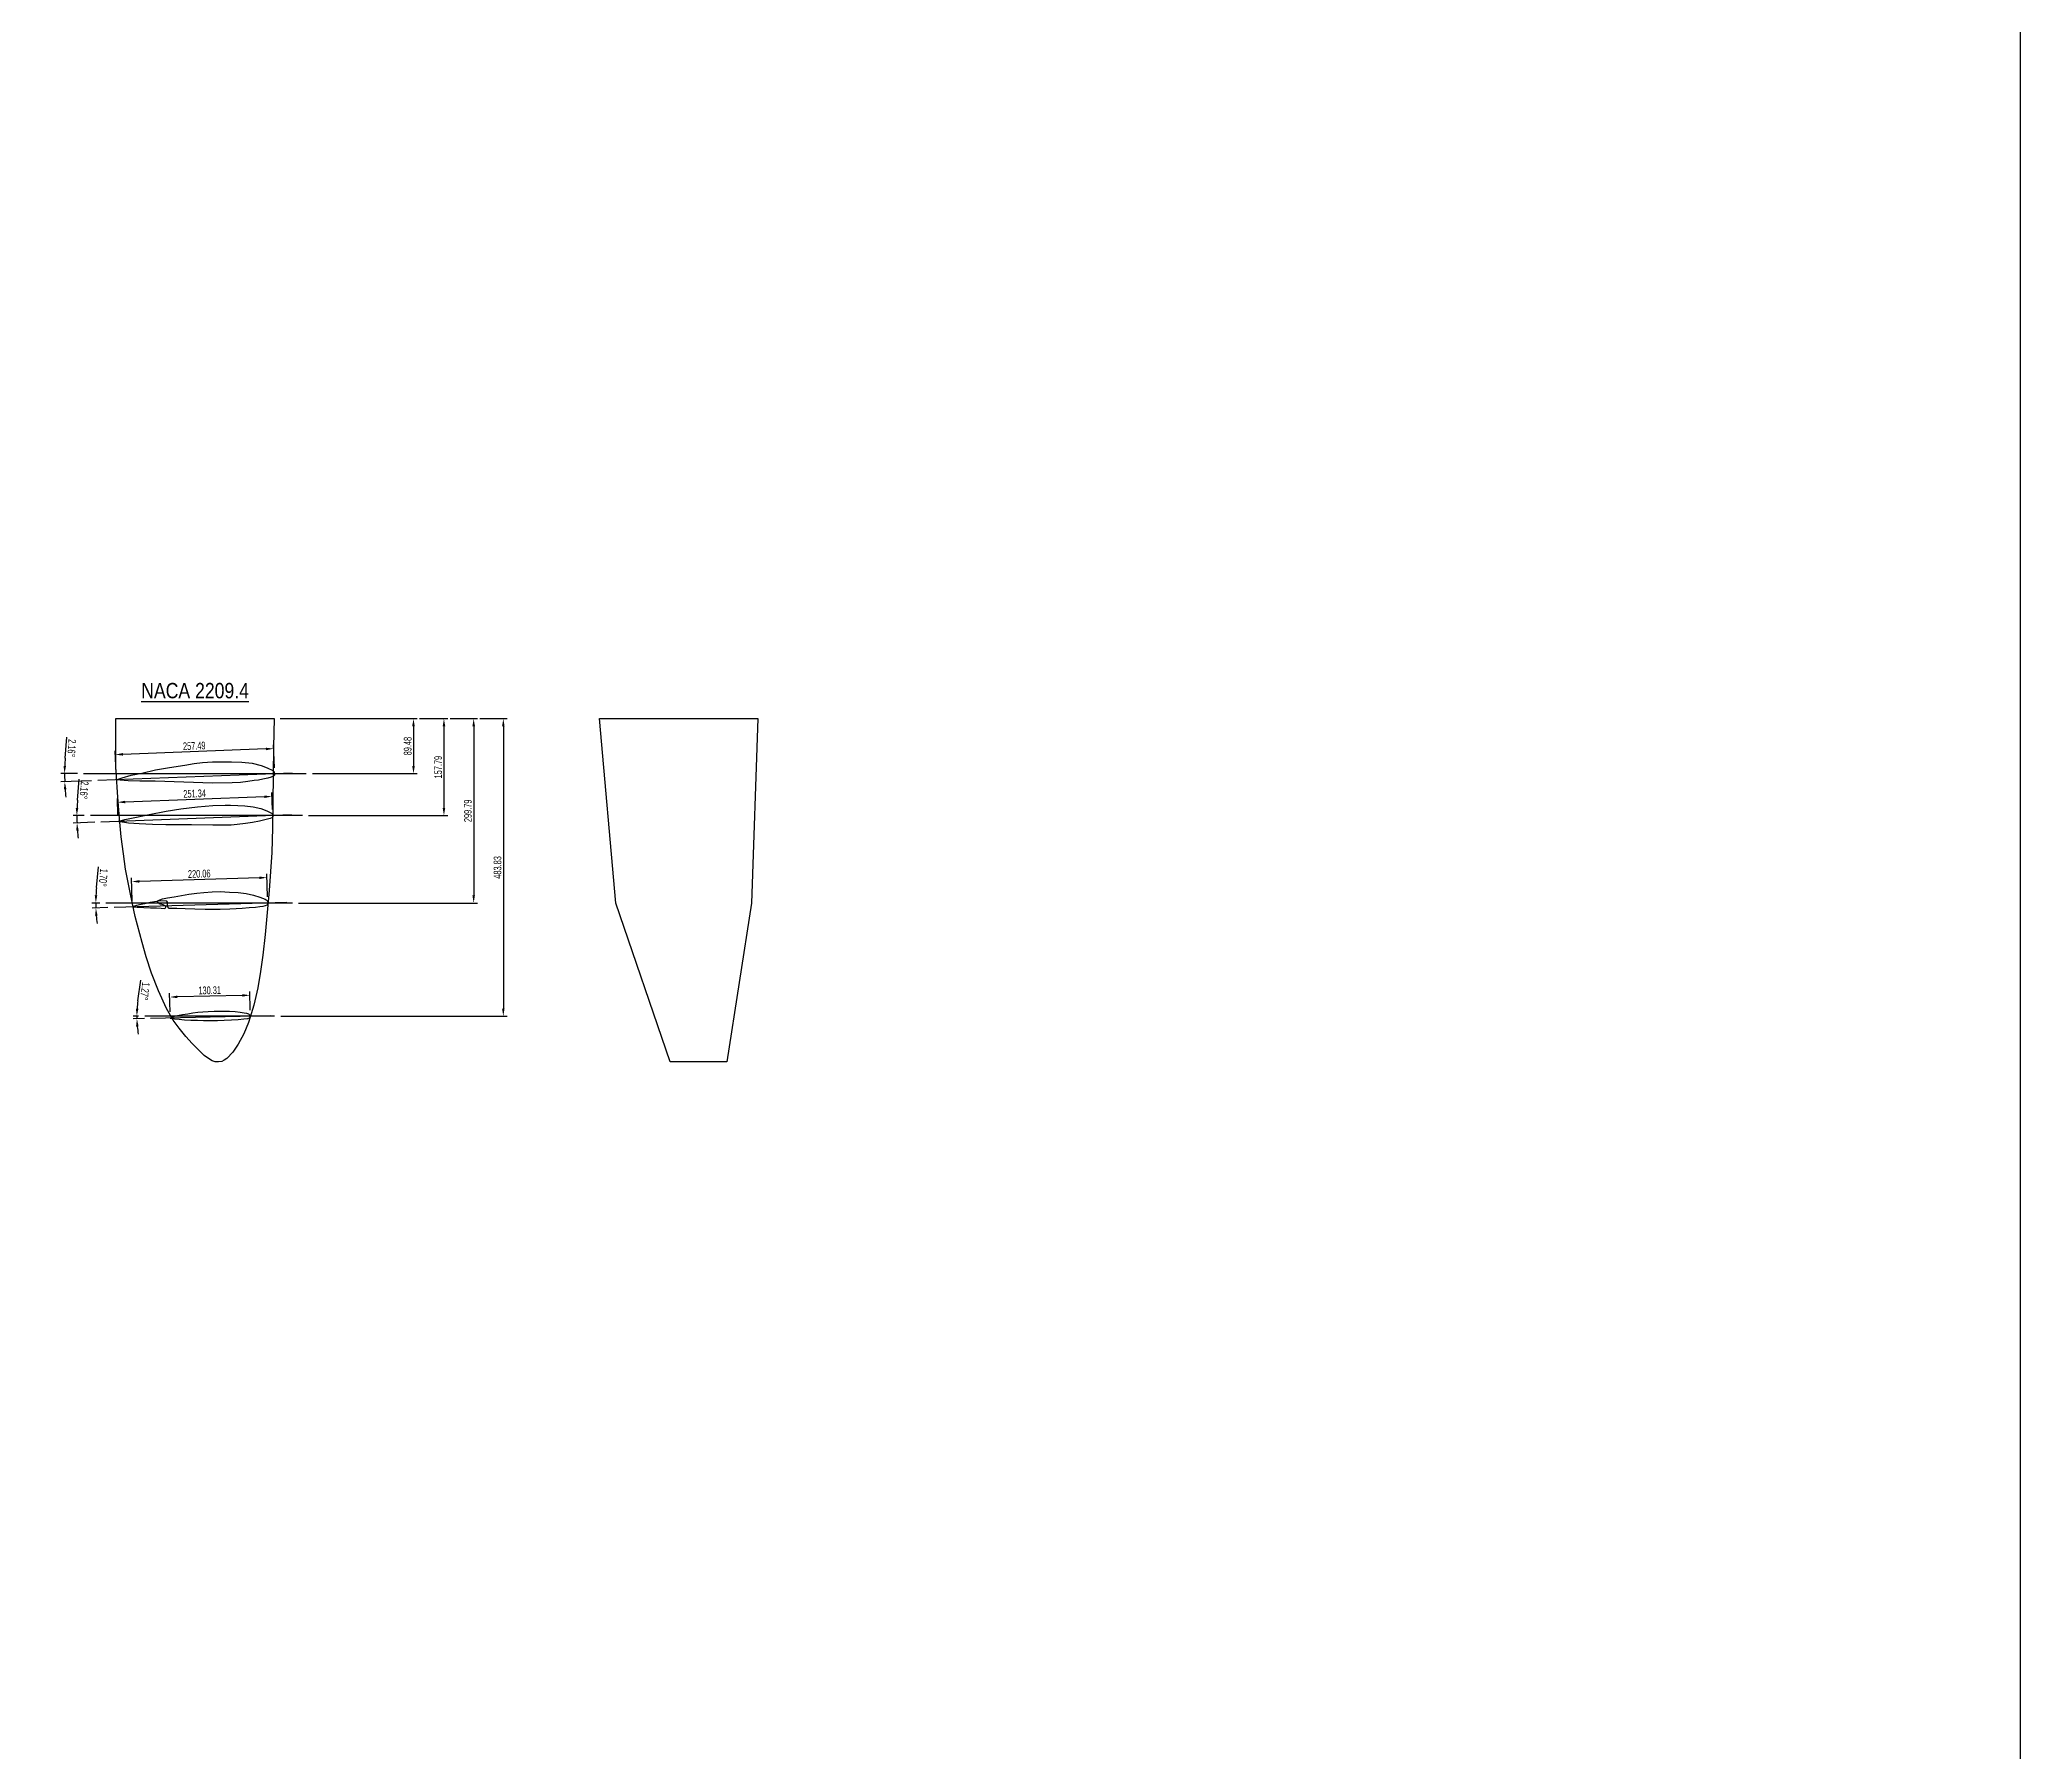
# Model space of a CAD drawing. Header units: centimetres. Extents: x -5325 to 32224, y -11540 to 14619.
# Drawn here: x 29005 to 32224, y -4303 to -1521 of the extents above; entities that cross this region are included whole.
import ezdxf

# ---------------------------------------------------------------- set-up
doc = ezdxf.new("R2010")
doc.units = ezdxf.units.CM
doc.header["$PDMODE"] = 3
doc.header["$PDSIZE"] = -5
doc.layers.get('0').update_dxf_attribs({"color": 10})
doc.styles.add('SEACAD_arial_ttf', font='ARIALN.TTF')
doc.styles.get("Standard").update_dxf_attribs({"font": 'ARIALN.TTF', "width": 0.67})
doc.dimstyles.new('ISO-25', dxfattribs={"dimscale": 5, "dimtxt": 2.5, "dimasz": 2.5, "dimexe": 1.25, "dimexo": 2, "dimtad": 1, "dimdsep": 46, "dimtxsty": 'Standard', "dimcen": 2.5, "dimadec": 0, "dimazin": 0, "dimtfac": 1, "dimtmove": 0, "dimatfit": 3, "dimfxl": 1, "dimarcsym": 0})

# ---------------------------------------------------------------- blocks, each defined once
blk = doc.blocks.new('*D43')
at = {"color": 0, "lineweight": -2}
for p, q in [((29396.6, -2624.2), (29619.2, -2624.2)), ((29613, -2636.7), (29613, -2701.1)), ((29448.7, -2713.6), (29619.2, -2713.6))]:
    blk.add_line(p, q, dxfattribs=at)
at = {"color": 0}
for points in [[(29615.1, -2636.7), (29610.9, -2636.7), (29613, -2624.2)], [(29610.9, -2701.1), (29615.1, -2701.1), (29613, -2713.6)]]:
    blk.add_solid(points, dxfattribs=at)
at = {"layer": 'Defpoints', "color": 0}
for p in [(29386.6, -2624.2), (29438.7, -2713.6), (29613, -2713.6)]:
    blk.add_point(p, dxfattribs=at)
at = {"color": 0, "insert": (29603.6, -2668.9), "char_height": 12.5, "attachment_point": 5, "rotation": 90}
blk.add_mtext('89.48', dxfattribs=at)
blk = doc.blocks.new('*D44')
at = {"color": 0, "lineweight": -2}
for p, q in [((29623, -2624.2), (29668.8, -2624.2)), ((29662.5, -2636.7), (29662.5, -2769.4)), ((29442.6, -2781.9), (29668.8, -2781.9))]:
    blk.add_line(p, q, dxfattribs=at)
at = {"color": 0}
for points in [[(29664.6, -2636.7), (29660.4, -2636.7), (29662.5, -2624.2)], [(29660.4, -2769.4), (29664.6, -2769.4), (29662.5, -2781.9)]]:
    blk.add_solid(points, dxfattribs=at)
at = {"layer": 'Defpoints', "color": 0}
for p in [(29613, -2624.2), (29432.6, -2781.9), (29662.5, -2781.9)]:
    blk.add_point(p, dxfattribs=at)
at = {"color": 0, "insert": (29653.1, -2703.1), "char_height": 12.5, "attachment_point": 5, "rotation": 90}
blk.add_mtext('157.79', dxfattribs=at)
blk = doc.blocks.new('*D45')
at = {"color": 0, "lineweight": -2}
for p, q in [((29672.5, -2624.2), (29717, -2624.2)), ((29710.8, -2636.7), (29710.8, -2911.5)), ((29426.4, -2924), (29717, -2924))]:
    blk.add_line(p, q, dxfattribs=at)
at = {"color": 0}
for points in [[(29712.9, -2636.7), (29708.7, -2636.7), (29710.8, -2624.2)], [(29708.7, -2911.5), (29712.9, -2911.5), (29710.8, -2924)]]:
    blk.add_solid(points, dxfattribs=at)
at = {"layer": 'Defpoints', "color": 0}
for p in [(29662.5, -2624.2), (29416.4, -2924), (29710.8, -2924)]:
    blk.add_point(p, dxfattribs=at)
at = {"color": 0, "insert": (29701.4, -2774.1), "char_height": 12.5, "attachment_point": 5, "rotation": 90}
blk.add_mtext('299.79', dxfattribs=at)
blk = doc.blocks.new('*D46')
at = {"color": 0, "lineweight": -2}
for p, q in [((29720.8, -2624.2), (29765.2, -2624.2)), ((29759, -2636.7), (29759, -3095.5)), ((29397.2, -3108), (29765.2, -3108))]:
    blk.add_line(p, q, dxfattribs=at)
at = {"color": 0}
for points in [[(29761, -2636.7), (29756.9, -2636.7), (29759, -2624.2)], [(29756.9, -3095.5), (29761, -3095.5), (29759, -3108)]]:
    blk.add_solid(points, dxfattribs=at)
at = {"layer": 'Defpoints', "color": 0}
for p in [(29710.8, -2624.2), (29387.2, -3108), (29759, -3108)]:
    blk.add_point(p, dxfattribs=at)
at = {"color": 0, "insert": (29749.6, -2866.1), "char_height": 12.5, "attachment_point": 5, "rotation": 90}
blk.add_mtext('483.83', dxfattribs=at)
blk = doc.blocks.new('*D47')
at = {"color": 0, "lineweight": -2}
for p, q in [((29066.9, -2757), (29069.6, -2722.9)), ((29077.9, -2781.9), (29059.7, -2781.9)), ((29094.9, -2792.8), (29059.9, -2794.2))]:
    blk.add_line(p, q, dxfattribs=at)
for start, end in [(175.5014, 177.7507), (180, 182.1553), (184.4046, 186.6539)]:
    blk.add_arc((29384.4, -2781.9), 318.4, start, end, dxfattribs=at)
at = {"color": 0}
for points in [[(29064.1, -2769.4), (29068.3, -2769.5), (29065.9, -2781.9)], [(29069, -2806.3), (29064.8, -2806.5), (29066.2, -2793.9)]]:
    blk.add_solid(points, dxfattribs=at)
at = {"layer": 'Defpoints', "color": 0}
for p in [(29066, -2789.9), (29087.9, -2781.9), (29104.9, -2792.5), (29414.8, -2780.8), (29432.6, -2781.9)]:
    blk.add_point(p, dxfattribs=at)
at = {"color": 0, "insert": (29077.6, -2740.7), "char_height": 12.5, "attachment_point": 5, "rotation": 265.5014}
blk.add_mtext('2.16%%d', dxfattribs=at)
blk = doc.blocks.new('*D48')
at = {"color": 0, "lineweight": -2}
for p, q in [((29046.9, -2688.7), (29049.4, -2654.6)), ((29066.8, -2713.6), (29039.8, -2713.6)), ((29090, -2725.2), (29040, -2727.1))]:
    blk.add_line(p, q, dxfattribs=at)
for start, end in [(175.9116, 177.9558), (180, 182.1586), (184.2028, 186.247)]:
    blk.add_arc((29396.4, -2713.6), 350.4, start, end, dxfattribs=at)
at = {"color": 0}
for points in [[(29044.2, -2701.1), (29048.3, -2701.2), (29046, -2713.6)], [(29049, -2739.2), (29044.9, -2739.4), (29046.3, -2726.8)]]:
    blk.add_solid(points, dxfattribs=at)
at = {"layer": 'Defpoints', "color": 0}
for p in [(29046.1, -2722.4), (29076.8, -2713.6), (29100, -2724.8), (29415.7, -2712.9), (29438.7, -2713.6)]:
    blk.add_point(p, dxfattribs=at)
at = {"color": 0, "insert": (29057.5, -2672.3), "char_height": 12.5, "attachment_point": 5, "rotation": 265.9116}
blk.add_mtext('2.16%%d', dxfattribs=at)
blk = doc.blocks.new('*D49')
at = {"color": 0, "lineweight": -2}
for p, q in [((29097.9, -2899), (29101, -2865)), ((29103.1, -2924), (29090.5, -2924)), ((29116.4, -2931.5), (29090.6, -2932.3))]:
    blk.add_line(p, q, dxfattribs=at)
for start, end in [(180, 181.703), (174.7693, 177.3846), (184.3183, 186.9337)]:
    blk.add_arc((29370.6, -2924), 273.9, start, end, dxfattribs=at)
at = {"color": 0}
for points in [[(29095, -2911.4), (29099.1, -2911.5), (29096.8, -2924)], [(29099.6, -2944.5), (29095.5, -2944.7), (29096.9, -2932.1)]]:
    blk.add_solid(points, dxfattribs=at)
at = {"layer": 'Defpoints', "color": 0}
for p in [(29113.1, -2924), (29407.4, -2922.9), (29416.4, -2924), (29096.8, -2929.4), (29126.4, -2931.2)]:
    blk.add_point(p, dxfattribs=at)
at = {"color": 0, "insert": (29108.8, -2882.8), "char_height": 12.5, "attachment_point": 5, "rotation": 264.7693}
blk.add_mtext('1.70%%d', dxfattribs=at)
blk = doc.blocks.new('*D50')
at = {"color": 0, "lineweight": -2}
for p, q in [((29165.1, -3083.1), (29169.8, -3049.2)), ((29166.2, -3108), (29157.2, -3108)), ((29175.8, -3111.8), (29157.2, -3112.2))]:
    blk.add_line(p, q, dxfattribs=at)
for start, end in [(172.2338, 176.1169), (180, 181.2717), (185.1548, 189.0379)]:
    blk.add_arc((29347.9, -3108), 184.5, start, end, dxfattribs=at)
at = {"color": 0}
for points in [[(29161.8, -3095.4), (29166, -3095.6), (29163.4, -3108)], [(29166.3, -3124.4), (29162.1, -3124.7), (29163.5, -3112.1)]]:
    blk.add_solid(points, dxfattribs=at)
at = {"layer": 'Defpoints', "color": 0}
for p in [(29163.5, -3110.7), (29176.2, -3108), (29185.8, -3111.6), (29380.3, -3107.3), (29387.2, -3108)]:
    blk.add_point(p, dxfattribs=at)
at = {"color": 0, "insert": (29176.7, -3067.4), "char_height": 12.5, "attachment_point": 5, "rotation": 262.2338}
blk.add_mtext('1.27%%d', dxfattribs=at)
blk = doc.blocks.new('*D51')
at = {"color": 0, "lineweight": -2}
for p, q in [((29386.9, -2704), (29385.5, -2666.8)), ((29129.6, -2713.7), (29128.2, -2676.5)), ((29373.2, -2673.6), (29140.9, -2682.3))]:
    blk.add_line(p, q, dxfattribs=at)
at = {"color": 0}
for points in [[(29373.3, -2675.6), (29373.1, -2671.5), (29385.7, -2673.1)], [(29140.8, -2680.2), (29141, -2684.4), (29128.4, -2682.8)]]:
    blk.add_solid(points, dxfattribs=at)
at = {"layer": 'Defpoints', "color": 0}
for p in [(29128.4, -2682.8), (29129.9, -2723.7), (29387.2, -2714)]:
    blk.add_point(p, dxfattribs=at)
at = {"color": 0, "insert": (29256.7, -2668.6), "char_height": 12.5, "attachment_point": 5, "rotation": 2.1586}
blk.add_mtext('257.49', dxfattribs=at)
blk = doc.blocks.new('*D52')
at = {"color": 0, "lineweight": -2}
for p, q in [((29132.8, -2781.4), (29131.8, -2754)), ((29370.7, -2751.3), (29144.5, -2759.8)), ((29384, -2772), (29383, -2744.5))]:
    blk.add_line(p, q, dxfattribs=at)
at = {"color": 0}
for points in [[(29144.4, -2757.7), (29144.6, -2761.9), (29132, -2760.2)], [(29370.8, -2753.3), (29370.6, -2749.2), (29383.2, -2750.8)]]:
    blk.add_solid(points, dxfattribs=at)
at = {"layer": 'Defpoints', "color": 0}
for p in [(29132, -2760.2), (29133.2, -2791.4), (29384.4, -2781.9)]:
    blk.add_point(p, dxfattribs=at)
at = {"color": 0, "insert": (29257.3, -2746.1), "char_height": 12.5, "attachment_point": 5, "rotation": 2.1553}
blk.add_mtext('251.34', dxfattribs=at)
blk = doc.blocks.new('*D53')
at = {"color": 0, "lineweight": -2}
for p, q in [((29156, -2920.3), (29154.9, -2882.9)), ((29362.5, -2883), (29167.6, -2888.8)), ((29375.9, -2913.8), (29374.8, -2876.4))]:
    blk.add_line(p, q, dxfattribs=at)
at = {"color": 0}
for points in [[(29167.5, -2886.7), (29167.6, -2890.9), (29155.1, -2889.2)], [(29362.6, -2885.1), (29362.5, -2880.9), (29375, -2882.6)]]:
    blk.add_solid(points, dxfattribs=at)
at = {"layer": 'Defpoints', "color": 0}
for p in [(29155.1, -2889.2), (29376.2, -2923.8), (29156.3, -2930.3)]:
    blk.add_point(p, dxfattribs=at)
at = {"color": 0, "insert": (29264.8, -2876.5), "char_height": 12.5, "attachment_point": 5, "rotation": 1.703}
blk.add_mtext('220.06', dxfattribs=at)
blk = doc.blocks.new('*D54')
at = {"color": 0, "lineweight": -2}
for p, q in [((29217.4, -3100.9), (29216.7, -3070.5)), ((29334.7, -3074.1), (29229.4, -3076.5)), ((29347.7, -3098), (29347, -3067.6))]:
    blk.add_line(p, q, dxfattribs=at)
at = {"color": 0}
for points in [[(29229.3, -3074.4), (29229.4, -3078.6), (29216.9, -3076.8)], [(29334.7, -3076.2), (29334.6, -3072.1), (29347.2, -3073.9)]]:
    blk.add_solid(points, dxfattribs=at)
at = {"layer": 'Defpoints', "color": 0}
for p in [(29216.9, -3076.8), (29217.6, -3110.9), (29347.9, -3108)]:
    blk.add_point(p, dxfattribs=at)
at = {"color": 0, "insert": (29281.8, -3065.9), "char_height": 12.5, "attachment_point": 5, "rotation": 1.2717}
blk.add_mtext('130.31', dxfattribs=at)

msp = doc.modelspace()

# ---------------------------------------------------------------- linework, layer by layer
at = {"color": 1}
for p, q in [((29076.798, -2713.637), (29438.739, -2713.637)), ((29415.68, -2712.91), (29100.029, -2724.808)), ((29432.62, -2781.948), (29087.863, -2781.948)), ((29414.784, -2780.803), (29104.937, -2792.463)), ((29416.428, -2923.951), (29113.135, -2923.951)), ((29407.419, -2922.857), (29126.437, -2931.211)), ((29387.172, -3107.983), (29176.168, -3107.983)), ((29380.285, -3107.265), (29185.771, -3111.583))]:
    msp.add_line(p, q, dxfattribs=at)
at = {"color": 3}
msp.add_lwpolyline([(13172.483, 5483.698), (13172.483, -8524.995), (32224.305, -8524.995), (32224.305, 5483.698)], close=True, dxfattribs=at)
at = {"color": 7}
msp.add_lwpolyline([(29386.636, -2624.157), (29385.742, -2670.856), (29384.4, -2760.686), (29384.033, -2801.587), (29382.667, -2841.72), (29380.585, -2872.594), (29378.502, -2903.815), (29374.649, -2945.067), (29371.892, -2975.316), (29368.404, -3008.534), (29364.484, -3035.522), (29359.959, -3061.956), (29353.662, -3090.069), (29344.733, -3118.379), (29337.328, -3136.35), (29327.84, -3153.516), (29319.202, -3166.114), (29309.796, -3176.433), (29305.596, -3179.637), (29301.532, -3181.499), (29296.282, -3182.345), (29290.863, -3182.133), (29285.824, -3180.356), (29281.421, -3177.775), (29272.985, -3171.829), (29264.742, -3163.889), (29253.504, -3152.534), (29242.974, -3140.791), (29231.987, -3127.522), (29222.678, -3114.559), (29211.691, -3095.343), (29198.607, -3066.597), (29187.138, -3038.058), (29178.78, -3011.189), (29172.112, -2988.272), (29160.925, -2946.039), (29152.996, -2909.472), (29145.223, -2868.981), (29141.651, -2844.26), (29137.992, -2816.198), (29135.063, -2786.539), (29132.485, -2751.705), (29129.694, -2710.541), (29129.31, -2702.85), (29129.521, -2624.157)], close=True, dxfattribs=at)
at = {"color": 1}
msp.add_lwpolyline([(30172.568, -2624.157), (30162.553, -2923.951), (30122.255, -3182.345), (30030.219, -3182.345), (29942.067, -2923.951), (29915.453, -2624.157), (30172.568, -2624.157)], close=True, dxfattribs=at)
at = {"color": 6}
for points in [[(29387.248, -2713.982), (29387.039, -2716.122), (29385.364, -2717.702), (29381.829, -2719.376), (29376.432, -2720.771), (29368.058, -2722.631), (29361.079, -2724.119), (29354.1, -2725.049), (29343.679, -2726.723), (29331.769, -2728.025), (29318.277, -2728.583), (29286.357, -2729.408), (29193.125, -2726.151), (29168.271, -2726.01), (29149.494, -2725.363), (29129.939, -2723.68), (29139.781, -2720.445), (29154.156, -2716.303), (29171.379, -2712.679), (29193.654, -2707.761), (29216.575, -2703.62), (29241.18, -2699.737), (29256.341, -2697.359), (29270.203, -2695.69), (29286.12, -2694.544), (29301.177, -2694.4), (29317.238, -2694.544), (29333.873, -2695.26), (29350.804, -2696.848), (29365.199, -2700.278), (29375.439, -2704.394), (29384.343, -2708.621), (29386.375, -2710.906), (29387.248, -2713.982)], [(29315.885, -2765.082), (29327.354, -2765.358), (29339.1, -2766.048), (29352.641, -2767.844), (29365.077, -2770.606), (29374.888, -2774.058), (29382.488, -2777.925), (29384.284, -2780.273), (29384.423, -2783.311), (29382.765, -2785.658), (29380.001, -2786.763), (29373.783, -2788.282), (29362.728, -2790.768), (29351.579, -2792.895), (29339.79, -2794.773), (29326.663, -2796.568), (29316.853, -2797.535), (29287.032, -2797.502), (29252.041, -2797.125), (29233.638, -2796.996), (29210.751, -2796.753), (29188.959, -2796.51), (29167.29, -2795.415), (29150.124, -2794.076), (29133.202, -2791.4), (29143.938, -2788.344), (29162.785, -2784.586), (29183.603, -2780.206), (29211.116, -2774.853), (29235.099, -2770.959), (29261.882, -2767.431), (29286.721, -2765.206), (29307.1, -2764.992), (29315.885, -2765.082)], [(29198.085, -2919.662), (29204.88, -2917.377), (29213.288, -2915.629), (29223.849, -2913.679), (29236.025, -2911.595), (29248.145, -2909.673), (29260.828, -2907.896), (29272.546, -2906.619), (29286.009, -2905.682), (29298.653, -2905.448), (29313.975, -2906.053), (29328.101, -2906.936), (29341.124, -2908.554), (29353.185, -2910.978), (29363.453, -2914.338), (29371.95, -2917.926), (29374.995, -2919.969), (29376.176, -2922.376), (29376.312, -2925.192), (29374.676, -2927.235), (29372.086, -2928.643), (29367.952, -2929.733), (29363.044, -2930.414), (29356.183, -2931.14), (29345.96, -2932.049), (29334.422, -2932.926), (29324.657, -2933.497), (29314.434, -2933.896), (29298.675, -2934.589), (29287.262, -2934.661), (29274.27, -2934.374), (29257.82, -2933.922), (29241.852, -2933.382), (29228.68, -2933.111), (29216.05, -2932.75), (29213.344, -2929.414), (29213.434, -2922.472), (29212.352, -2921.029), (29200.464, -2920.668), (29198.786, -2920.544), (29198.196, -2920.234), (29198.012, -2919.687)], [(29346.32, -3110.614), (29347.768, -3109.299), (29347.966, -3107.588), (29347.308, -3106.206), (29345.464, -3104.627), (29342.173, -3103.641), (29337.828, -3102.851), (29331.509, -3101.798), (29323.346, -3101.075), (29313.866, -3100.483), (29305.506, -3100.285), (29296.751, -3100.219), (29289.049, -3100.219), (29279.066, -3100.636), (29270.424, -3101.39), (29262.362, -3102.027), (29254.591, -3103.013), (29246.067, -3104.537), (29237.612, -3105.921), (29229.229, -3107.378), (29222.45, -3109.2), (29217.639, -3110.875), (29224.782, -3111.968), (29232.436, -3112.915), (29240.965, -3113.571), (29251.316, -3114.226), (29261.74, -3114.591), (29271.872, -3114.663), (29282.004, -3114.955), (29294.416, -3114.762), (29305.319, -3114.212), (29317.504, -3113.754), (29328.122, -3113.099), (29337.175, -3112.308), (29343.852, -3111.572), (29346.32, -3110.614)]]:
    msp.add_lwpolyline(points, close=True, dxfattribs=at)
msp.add_lwpolyline([(29208.936, -2932.728), (29210.256, -2931.848), (29210.575, -2930.704), (29210.272, -2929.278), (29208.585, -2928.241), (29206.407, -2927.163), (29204.225, -2926.425), (29201.741, -2925.922), (29200.231, -2925.654), (29199.559, -2924.882), (29198.25, -2923.171), (29197.142, -2921.46), (29196.639, -2921.326), (29195.833, -2921.393), (29192.04, -2921.93), (29185.293, -2923.171), (29176.532, -2925.016), (29170.202, -2926.529), (29162.988, -2928.173), (29156.28, -2930.324), (29164.042, -2930.914), (29174.632, -2931.209), (29185.728, -2931.546), (29195.176, -2931.992), (29202.833, -2932.364), (29208.936, -2932.728)], dxfattribs=at)

# ---------------------------------------------------------------- texts
at = {"color": 0, "insert": (29258.079, -2591.597), "char_height": 25, "width": 191.01204, "attachment_point": 8, "style": 'SEACAD_arial_ttf'}
msp.add_mtext('{\\LNACA 2209.4}', dxfattribs=at)

# ---------------------------------------------------------------- dimensions: what is measured, and where the dimension line sits
at = {"color": 1}
for base, p1, p2, picture, middle in [((29612.979, -2713.637), (29386.636, -2624.157), (29438.739, -2713.637), '*D43', (29603.604, -2668.897)), ((29758.958, -3107.983), (29710.79, -2624.157), (29387.172, -3107.983), '*D46', (29749.583, -2866.07)), ((29710.79, -2923.951), (29662.507, -2624.157), (29416.428, -2923.951), '*D45', (29701.415, -2774.054)), ((29662.507, -2781.948), (29612.979, -2624.157), (29432.62, -2781.948), '*D44', (29653.132, -2703.052))]:
    dim = msp.add_linear_dim(base=base, p1=p1, p2=p2, angle=90, dimstyle='ISO-25', dxfattribs=at)
    dim.commit()
    dim.dimension.update_dxf_attribs({"geometry": picture, "text_midpoint": middle})
for base, line1, line2, picture, middle in [((29046.138, -2722.436), ((29415.68, -2712.91), (29100.029, -2724.808)), ((29076.798, -2713.637), (29438.739, -2713.637)), '*D48', (29057.487, -2672.298)), ((29066.031, -2789.932), ((29414.784, -2780.803), (29104.937, -2792.463)), ((29432.62, -2781.948), (29087.863, -2781.948)), '*D47', (29077.597, -2740.689)), ((29096.809, -2929.377), ((29407.419, -2922.857), (29126.437, -2931.211)), ((29416.428, -2923.951), (29113.135, -2923.951)), '*D49', (29108.788, -2882.839)), ((29163.467, -3110.713), ((29380.285, -3107.265), (29185.771, -3111.583)), ((29387.172, -3107.983), (29176.168, -3107.983)), '*D50', (29176.734, -3067.407))]:
    dim = msp.add_angular_dim_2l(base=base, line1=line1, line2=line2, dimstyle='ISO-25', override={"dimadec": 2}, dxfattribs=at)
    dim.commit()
    dim.dimension.update_dxf_attribs({"geometry": picture, "text_midpoint": middle})
for p1, p2, distance, picture, middle in [((29387.248, -2713.982), (29129.939, -2723.68), -40.926, '*D51', (29256.699, -2668.565)), ((29384.361, -2781.948), (29133.202, -2791.4), -31.181, '*D52', (29257.256, -2746.146)), ((29376.244, -2923.784), (29156.28, -2930.324), -41.172, '*D53', (29264.76, -2876.529)), ((29347.92, -3107.983), (29217.639, -3110.875), -34.123, '*D54', (29281.814, -3065.942))]:
    dim = msp.add_aligned_dim(p1=p1, p2=p2, distance=distance, dimstyle='ISO-25', dxfattribs=at)
    dim.commit()
    dim.dimension.update_dxf_attribs({"geometry": picture, "text_midpoint": middle})

doc.saveas('drawing.dxf')
